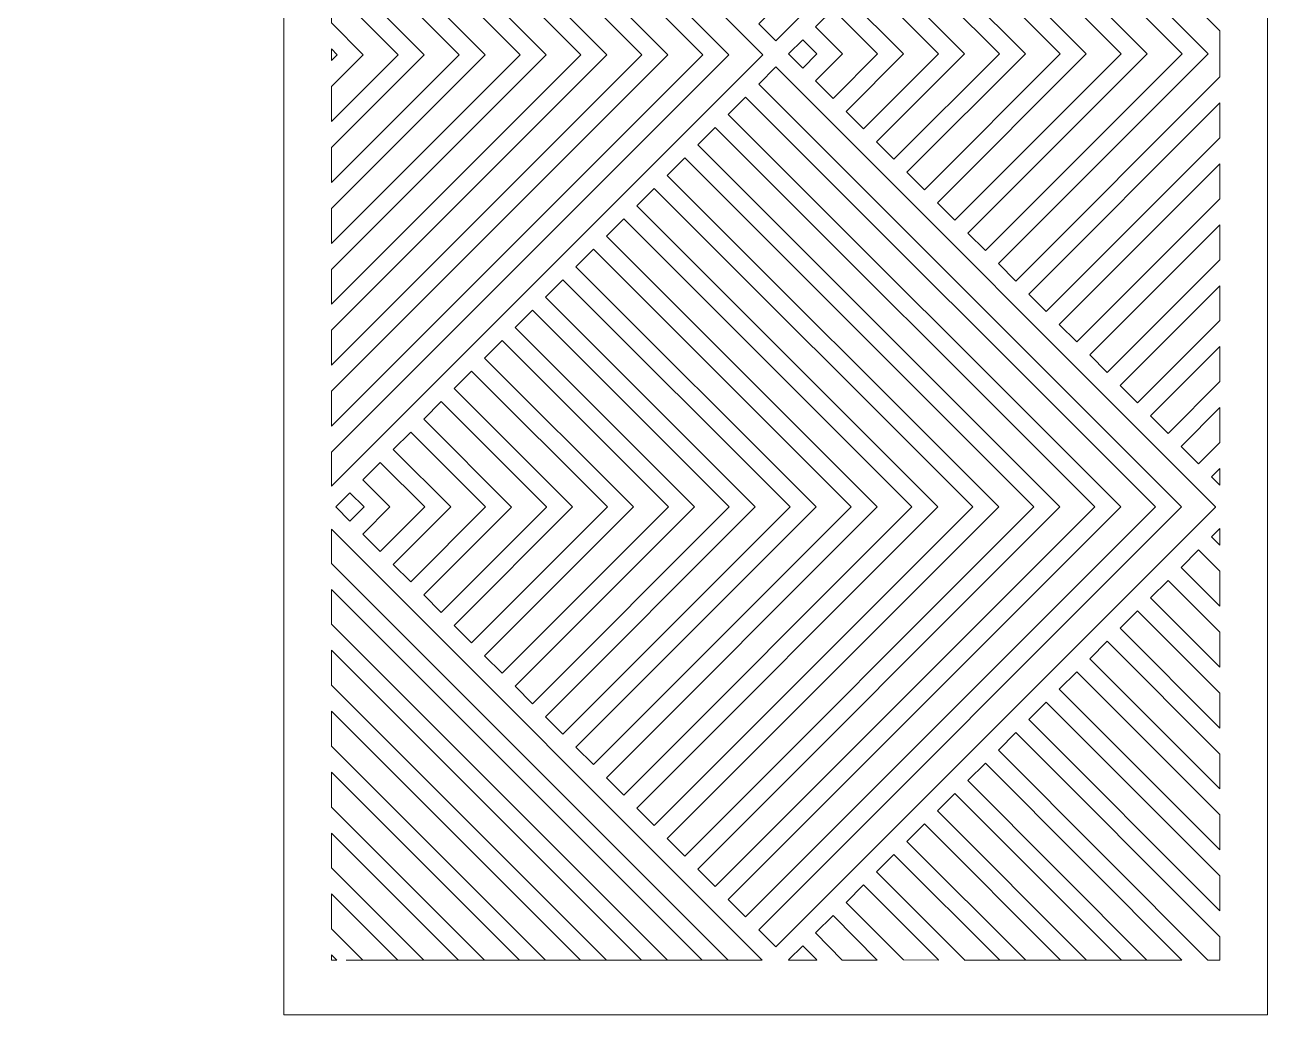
# Model space of a CAD drawing. Header units: centimetres. Extents: x -12.2 to 10.2, y -5.6 to 13.6.
# Drawn here: x -12.15 to 0.09, y -5.63 to 3.94 of the extents above; entities that cross this region are included whole.
import ezdxf

# ---------------------------------------------------------------- set-up
doc = ezdxf.new("R2010")
doc.units = ezdxf.units.CM
doc.header["$MEASUREMENT"] = 0
doc.layers.add('layer 1', color=7, linetype='Continuous')

msp = doc.modelspace()

# ---------------------------------------------------------------- linework, layer by layer
at = {"layer": 'layer 1', "color": 242, "lineweight": 9}
for points, knots in [([(-9.65001, 13.63718), (-9.65001, 13.63718), (-0.1289, 13.63718), (-0.1289, 13.63718), (-0.1289, 13.63718), (-0.1289, 13.63718), (-0.1289, -5.63285), (-0.1289, -5.63285), (-0.1289, -5.63285), (-0.1289, -5.63285), (-9.65001, -5.63285), (-9.65001, -5.63285), (-9.65001, -5.63285), (-9.65001, -5.63285), (-9.65001, 13.63718), (-9.65001, 13.63718)], [0, 0, 0, 0, 0.2, 0.2, 0.2, 0.2, 0.4, 0.4, 0.4, 0.4, 0.6, 0.6, 0.6, 0.6, 1, 1, 1, 1]), ([(-0.63186, 8.04775), (-0.63186, 8.04775), (-0.63186, 8.04695), (-0.63186, 8.04695), (-0.63186, 8.04695), (-0.63186, 8.04695), (-4.88924, 3.78955), (-4.88924, 3.78955), (-4.88924, 3.78955), (-4.88924, 3.78955), (-5.05407, 3.95439), (-5.05407, 3.95439), (-5.05407, 3.95439), (-5.05407, 3.95439), (-0.96111, 8.04736), (-0.96111, 8.04736), (-0.96111, 8.04736), (-0.96111, 8.04736), (-5.05407, 12.14031), (-5.05407, 12.14031), (-5.05407, 12.14031), (-5.05407, 12.14031), (-4.88924, 12.30515), (-4.88924, 12.30515), (-4.88924, 12.30515), (-4.88924, 12.30515), (-0.63186, 8.04775), (-0.63186, 8.04775)], [0, 0, 0, 0, 0.125, 0.125, 0.125, 0.125, 0.25, 0.25, 0.25, 0.25, 0.375, 0.375, 0.375, 0.375, 0.5, 0.5, 0.5, 0.5, 0.625, 0.625, 0.625, 0.625, 0.75, 0.75, 0.75, 0.75, 1, 1, 1, 1]), ([(-9.18844, -0.51846), (-9.18844, -0.51846), (-9.18844, -0.18875), (-9.18844, -0.18875), (-9.18844, -0.18875), (-9.18844, -0.18875), (-5.3433, 3.65638), (-5.3433, 3.65638), (-5.3433, 3.65638), (-5.3433, 3.65638), (-9.18844, 7.50155), (-9.18844, 7.50155), (-9.18844, 7.50155), (-9.18844, 7.50155), (-9.18844, 7.83124), (-9.18844, 7.83124), (-9.18844, 7.83124), (-9.18844, 7.83124), (-5.014, 3.6568), (-5.014, 3.6568), (-5.014, 3.6568), (-5.014, 3.6568), (-5.014, 3.656), (-5.014, 3.656), (-5.014, 3.656), (-5.014, 3.656), (-9.18844, -0.51846), (-9.18844, -0.51846)], [0, 0, 0, 0, 0.125, 0.125, 0.125, 0.125, 0.25, 0.25, 0.25, 0.25, 0.375, 0.375, 0.375, 0.375, 0.5, 0.5, 0.5, 0.5, 0.625, 0.625, 0.625, 0.625, 0.75, 0.75, 0.75, 0.75, 1, 1, 1, 1]), ([(-9.18844, 0.06288), (-9.18844, 0.06288), (-9.18844, 0.40066), (-9.18844, 0.40066), (-9.18844, 0.40066), (-9.18844, 0.40066), (-5.93271, 3.65638), (-5.93271, 3.65638), (-5.93271, 3.65638), (-5.93271, 3.65638), (-9.18844, 6.91213), (-9.18844, 6.91213), (-9.18844, 6.91213), (-9.18844, 6.91213), (-9.18844, 7.24993), (-9.18844, 7.24993), (-9.18844, 7.24993), (-9.18844, 7.24993), (-5.59491, 3.65638), (-5.59491, 3.65638), (-5.59491, 3.65638), (-5.59491, 3.65638), (-9.18844, 0.06288), (-9.18844, 0.06288)], [0, 0, 0, 0, 0.14285714, 0.14285714, 0.14285714, 0.14285714, 0.28571429, 0.28571429, 0.28571429, 0.28571429, 0.42857143, 0.42857143, 0.42857143, 0.42857143, 0.57142857, 0.57142857, 0.57142857, 0.57142857, 0.71428571, 0.71428571, 0.71428571, 0.71428571, 1, 1, 1, 1]), ([(-9.18844, 0.65232), (-9.18844, 0.65232), (-9.18844, 0.99009), (-9.18844, 0.99009), (-9.18844, 0.99009), (-9.18844, 0.99009), (-6.52214, 3.65638), (-6.52214, 3.65638), (-6.52214, 3.65638), (-6.52214, 3.65638), (-9.18844, 6.3227), (-9.18844, 6.3227), (-9.18844, 6.3227), (-9.18844, 6.3227), (-9.18844, 6.66047), (-9.18844, 6.66047), (-9.18844, 6.66047), (-9.18844, 6.66047), (-6.18437, 3.65638), (-6.18437, 3.65638), (-6.18437, 3.65638), (-6.18437, 3.65638), (-9.18844, 0.65232), (-9.18844, 0.65232)], [0, 0, 0, 0, 0.14285714, 0.14285714, 0.14285714, 0.14285714, 0.28571429, 0.28571429, 0.28571429, 0.28571429, 0.42857143, 0.42857143, 0.42857143, 0.42857143, 0.57142857, 0.57142857, 0.57142857, 0.57142857, 0.71428571, 0.71428571, 0.71428571, 0.71428571, 1, 1, 1, 1]), ([(-9.18844, 1.24173), (-9.18844, 1.24173), (-9.18844, 1.57953), (-9.18844, 1.57953), (-9.18844, 1.57953), (-9.18844, 1.57953), (-7.11155, 3.65638), (-7.11155, 3.65638), (-7.11155, 3.65638), (-7.11155, 3.65638), (-9.18844, 5.73329), (-9.18844, 5.73329), (-9.18844, 5.73329), (-9.18844, 5.73329), (-9.18844, 6.07106), (-9.18844, 6.07106), (-9.18844, 6.07106), (-9.18844, 6.07106), (-6.77378, 3.65638), (-6.77378, 3.65638), (-6.77378, 3.65638), (-6.77378, 3.65638), (-9.18844, 1.24173), (-9.18844, 1.24173)], [0, 0, 0, 0, 0.14285714, 0.14285714, 0.14285714, 0.14285714, 0.28571429, 0.28571429, 0.28571429, 0.28571429, 0.42857143, 0.42857143, 0.42857143, 0.42857143, 0.57142857, 0.57142857, 0.57142857, 0.57142857, 0.71428571, 0.71428571, 0.71428571, 0.71428571, 1, 1, 1, 1]), ([(-0.59048, 3.88845), (-0.59048, 3.88845), (-0.59048, 3.44151), (-0.59048, 3.44151), (-0.59048, 3.44151), (-0.59048, 3.44151), (-2.5658, 1.4661), (-2.5658, 1.4661), (-2.5658, 1.4661), (-2.5658, 1.4661), (-2.73469, 1.63502), (-2.73469, 1.63502), (-2.73469, 1.63502), (-2.73469, 1.63502), (-0.70474, 3.66497), (-0.70474, 3.66497), (-0.70474, 3.66497), (-0.70474, 3.66497), (-2.73469, 5.69491), (-2.73469, 5.69491), (-2.73469, 5.69491), (-2.73469, 5.69491), (-2.5658, 5.8638), (-2.5658, 5.8638), (-2.5658, 5.8638), (-2.5658, 5.8638), (-0.59048, 3.88845), (-0.59048, 3.88845)], [0, 0, 0, 0, 0.125, 0.125, 0.125, 0.125, 0.25, 0.25, 0.25, 0.25, 0.375, 0.375, 0.375, 0.375, 0.5, 0.5, 0.5, 0.5, 0.625, 0.625, 0.625, 0.625, 0.75, 0.75, 0.75, 0.75, 1, 1, 1, 1]), ([(-1.29419, 3.66497), (-1.29419, 3.66497), (-3.02942, 1.92975), (-3.02942, 1.92975), (-3.02942, 1.92975), (-3.02942, 1.92975), (-2.86052, 1.76084), (-2.86052, 1.76084), (-2.86052, 1.76084), (-2.86052, 1.76084), (-0.9564, 3.66497), (-0.9564, 3.66497), (-0.9564, 3.66497), (-0.9564, 3.66497), (-2.86052, 5.5691), (-2.86052, 5.5691), (-2.86052, 5.5691), (-2.86052, 5.5691), (-3.02942, 5.4002), (-3.02942, 5.4002), (-3.02942, 5.4002), (-3.02942, 5.4002), (-1.29419, 3.66497), (-1.29419, 3.66497)], [0, 0, 0, 0, 0.14285714, 0.14285714, 0.14285714, 0.14285714, 0.28571429, 0.28571429, 0.28571429, 0.28571429, 0.42857143, 0.42857143, 0.42857143, 0.42857143, 0.57142857, 0.57142857, 0.57142857, 0.57142857, 0.71428571, 0.71428571, 0.71428571, 0.71428571, 1, 1, 1, 1]), ([(-9.18844, 1.83117), (-9.18844, 1.83117), (-9.18844, 2.16895), (-9.18844, 2.16895), (-9.18844, 2.16895), (-9.18844, 2.16895), (-7.70099, 3.65638), (-7.70099, 3.65638), (-7.70099, 3.65638), (-7.70099, 3.65638), (-7.70099, 3.65638), (-7.70099, 3.65638), (-7.70099, 3.65638), (-7.70099, 3.65638), (-9.18844, 5.14384), (-9.18844, 5.14384), (-9.18844, 5.14384), (-9.18844, 5.14384), (-9.18844, 5.48162), (-9.18844, 5.48162), (-9.18844, 5.48162), (-9.18844, 5.48162), (-7.36322, 3.65638), (-7.36322, 3.65638), (-7.36322, 3.65638), (-7.36322, 3.65638), (-9.18844, 1.83117), (-9.18844, 1.83117)], [0, 0, 0, 0, 0.125, 0.125, 0.125, 0.125, 0.25, 0.25, 0.25, 0.25, 0.375, 0.375, 0.375, 0.375, 0.5, 0.5, 0.5, 0.5, 0.625, 0.625, 0.625, 0.625, 0.75, 0.75, 0.75, 0.75, 1, 1, 1, 1]), ([(-1.88361, 3.66497), (-1.88361, 3.66497), (-3.32413, 2.22447), (-3.32413, 2.22447), (-3.32413, 2.22447), (-3.32413, 2.22447), (-3.15524, 2.05556), (-3.15524, 2.05556), (-3.15524, 2.05556), (-3.15524, 2.05556), (-1.54585, 3.66497), (-1.54585, 3.66497), (-1.54585, 3.66497), (-1.54585, 3.66497), (-3.15524, 5.27436), (-3.15524, 5.27436), (-3.15524, 5.27436), (-3.15524, 5.27436), (-3.32413, 5.10549), (-3.32413, 5.10549), (-3.32413, 5.10549), (-3.32413, 5.10549), (-1.88361, 3.66497), (-1.88361, 3.66497)], [0, 0, 0, 0, 0.14285714, 0.14285714, 0.14285714, 0.14285714, 0.28571429, 0.28571429, 0.28571429, 0.28571429, 0.42857143, 0.42857143, 0.42857143, 0.42857143, 0.57142857, 0.57142857, 0.57142857, 0.57142857, 0.71428571, 0.71428571, 0.71428571, 0.71428571, 1, 1, 1, 1]), ([(-2.47305, 3.66497), (-2.47305, 3.66497), (-3.61886, 2.51917), (-3.61886, 2.51917), (-3.61886, 2.51917), (-3.61886, 2.51917), (-3.44997, 2.35027), (-3.44997, 2.35027), (-3.44997, 2.35027), (-3.44997, 2.35027), (-2.13529, 3.66497), (-2.13529, 3.66497), (-2.13529, 3.66497), (-2.13529, 3.66497), (-3.44997, 4.97966), (-3.44997, 4.97966), (-3.44997, 4.97966), (-3.44997, 4.97966), (-3.61886, 4.81076), (-3.61886, 4.81076), (-3.61886, 4.81076), (-3.61886, 4.81076), (-2.47305, 3.66497), (-2.47305, 3.66497)], [0, 0, 0, 0, 0.14285714, 0.14285714, 0.14285714, 0.14285714, 0.28571429, 0.28571429, 0.28571429, 0.28571429, 0.42857143, 0.42857143, 0.42857143, 0.42857143, 0.57142857, 0.57142857, 0.57142857, 0.57142857, 0.71428571, 0.71428571, 0.71428571, 0.71428571, 1, 1, 1, 1]), ([(-9.18844, 2.42059), (-9.18844, 2.42059), (-9.18844, 2.75839), (-9.18844, 2.75839), (-9.18844, 2.75839), (-9.18844, 2.75839), (-8.29042, 3.65638), (-8.29042, 3.65638), (-8.29042, 3.65638), (-8.29042, 3.65638), (-9.18844, 4.55443), (-9.18844, 4.55443), (-9.18844, 4.55443), (-9.18844, 4.55443), (-9.18844, 4.8922), (-9.18844, 4.8922), (-9.18844, 4.8922), (-9.18844, 4.8922), (-7.95265, 3.65638), (-7.95265, 3.65638), (-7.95265, 3.65638), (-7.95265, 3.65638), (-7.95265, 3.65638), (-7.95265, 3.65638), (-7.95265, 3.65638), (-7.95265, 3.65638), (-7.95265, 3.65638), (-7.95265, 3.65638), (-7.95265, 3.65638), (-7.95265, 3.65638), (-9.18844, 2.42059), (-9.18844, 2.42059)], [0, 0, 0, 0, 0.11111111, 0.11111111, 0.11111111, 0.11111111, 0.22222222, 0.22222222, 0.22222222, 0.22222222, 0.33333333, 0.33333333, 0.33333333, 0.33333333, 0.44444444, 0.44444444, 0.44444444, 0.44444444, 0.55555556, 0.55555556, 0.55555556, 0.55555556, 0.66666667, 0.66666667, 0.66666667, 0.66666667, 0.77777778, 0.77777778, 0.77777778, 0.77777778, 1, 1, 1, 1]), ([(-2.72469, 3.6646), (-2.72469, 3.6646), (-2.7251, 3.6646), (-2.7251, 3.6646), (-2.7251, 3.6646), (-2.7251, 3.6646), (-3.74466, 2.64499), (-3.74466, 2.64499), (-3.74466, 2.64499), (-3.74466, 2.64499), (-3.91355, 2.81388), (-3.91355, 2.81388), (-3.91355, 2.81388), (-3.91355, 2.81388), (-3.06268, 3.66477), (-3.06268, 3.66477), (-3.06268, 3.66477), (-3.06268, 3.66477), (-3.91355, 4.51606), (-3.91355, 4.51606), (-3.91355, 4.51606), (-3.91355, 4.51606), (-3.74466, 4.68495), (-3.74466, 4.68495), (-3.74466, 4.68495), (-3.74466, 4.68495), (-2.7251, 3.66497), (-2.7251, 3.66497), (-2.7251, 3.66497), (-2.7251, 3.66497), (-2.72469, 3.66497), (-2.72469, 3.66497), (-2.72469, 3.66497), (-2.72469, 3.66497), (-2.72488, 3.66477), (-2.72488, 3.66477), (-2.72488, 3.66477), (-2.72488, 3.66477), (-2.72469, 3.6646), (-2.72469, 3.6646)], [0, 0, 0, 0, 0.09090909, 0.09090909, 0.09090909, 0.09090909, 0.18181818, 0.18181818, 0.18181818, 0.18181818, 0.27272727, 0.27272727, 0.27272727, 0.27272727, 0.36363636, 0.36363636, 0.36363636, 0.36363636, 0.45454545, 0.45454545, 0.45454545, 0.45454545, 0.54545455, 0.54545455, 0.54545455, 0.54545455, 0.63636364, 0.63636364, 0.63636364, 0.63636364, 0.72727273, 0.72727273, 0.72727273, 0.72727273, 0.81818182, 0.81818182, 0.81818182, 0.81818182, 1, 1, 1, 1]), ([(-9.18844, 3.01004), (-9.18844, 3.01004), (-9.18844, 3.34781), (-9.18844, 3.34781), (-9.18844, 3.34781), (-9.18844, 3.34781), (-8.87987, 3.65638), (-8.87987, 3.65638), (-8.87987, 3.65638), (-8.87987, 3.65638), (-9.18844, 3.96498), (-9.18844, 3.96498), (-9.18844, 3.96498), (-9.18844, 3.96498), (-9.18844, 4.30276), (-9.18844, 4.30276), (-9.18844, 4.30276), (-9.18844, 4.30276), (-8.54207, 3.65638), (-8.54207, 3.65638), (-8.54207, 3.65638), (-8.54207, 3.65638), (-9.18844, 3.01004), (-9.18844, 3.01004)], [0, 0, 0, 0, 0.14285714, 0.14285714, 0.14285714, 0.14285714, 0.28571429, 0.28571429, 0.28571429, 0.28571429, 0.42857143, 0.42857143, 0.42857143, 0.42857143, 0.57142857, 0.57142857, 0.57142857, 0.57142857, 0.71428571, 0.71428571, 0.71428571, 0.71428571, 1, 1, 1, 1]), ([(-3.6519, 3.66497), (-3.6519, 3.66497), (-4.20827, 3.10861), (-4.20827, 3.10861), (-4.20827, 3.10861), (-4.20827, 3.10861), (-4.03939, 2.9397), (-4.03939, 2.9397), (-4.03939, 2.9397), (-4.03939, 2.9397), (-3.31412, 3.66497), (-3.31412, 3.66497), (-3.31412, 3.66497), (-3.31412, 3.66497), (-3.31412, 3.66497), (-3.31412, 3.66497), (-3.31412, 3.66497), (-3.31412, 3.66497), (-4.03939, 4.39023), (-4.03939, 4.39023), (-4.03939, 4.39023), (-4.03939, 4.39023), (-4.20827, 4.22135), (-4.20827, 4.22135), (-4.20827, 4.22135), (-4.20827, 4.22135), (-3.6519, 3.66497), (-3.6519, 3.66497)], [0, 0, 0, 0, 0.125, 0.125, 0.125, 0.125, 0.25, 0.25, 0.25, 0.25, 0.375, 0.375, 0.375, 0.375, 0.5, 0.5, 0.5, 0.5, 0.625, 0.625, 0.625, 0.625, 0.75, 0.75, 0.75, 0.75, 1, 1, 1, 1]), ([(-4.503, 3.92662), (-4.503, 3.92662), (-4.3341, 4.09551), (-4.3341, 4.09551), (-4.3341, 4.09551), (-4.3341, 4.09551), (-3.90356, 3.66497), (-3.90356, 3.66497), (-3.90356, 3.66497), (-3.90356, 3.66497), (-4.3341, 3.23443), (-4.3341, 3.23443), (-4.3341, 3.23443), (-4.3341, 3.23443), (-4.503, 3.40331), (-4.503, 3.40331), (-4.503, 3.40331), (-4.503, 3.40331), (-4.24135, 3.66497), (-4.24135, 3.66497), (-4.24135, 3.66497), (-4.24135, 3.66497), (-4.503, 3.92662), (-4.503, 3.92662)], [0, 0, 0, 0, 0.14285714, 0.14285714, 0.14285714, 0.14285714, 0.28571429, 0.28571429, 0.28571429, 0.28571429, 0.42857143, 0.42857143, 0.42857143, 0.42857143, 0.57142857, 0.57142857, 0.57142857, 0.57142857, 0.71428571, 0.71428571, 0.71428571, 0.71428571, 1, 1, 1, 1]), ([(-4.76465, 3.66497), (-4.76465, 3.66497), (-4.76465, 3.66497), (-4.76465, 3.66497), (-4.76465, 3.66497), (-4.76465, 3.66497), (-4.62754, 3.52785), (-4.62754, 3.52785), (-4.62754, 3.52785), (-4.62754, 3.52785), (-4.49041, 3.66497), (-4.49041, 3.66497), (-4.49041, 3.66497), (-4.49041, 3.66497), (-4.49041, 3.66497), (-4.49041, 3.66497), (-4.49041, 3.66497), (-4.49041, 3.66497), (-4.49041, 3.66497), (-4.49041, 3.66497), (-4.49041, 3.66497), (-4.49041, 3.66497), (-4.62754, 3.80209), (-4.62754, 3.80209), (-4.62754, 3.80209), (-4.62754, 3.80209), (-4.76465, 3.66497), (-4.76465, 3.66497)], [0, 0, 0, 0, 0.125, 0.125, 0.125, 0.125, 0.25, 0.25, 0.25, 0.25, 0.375, 0.375, 0.375, 0.375, 0.5, 0.5, 0.5, 0.5, 0.625, 0.625, 0.625, 0.625, 0.75, 0.75, 0.75, 0.75, 1, 1, 1, 1]), ([(-9.18844, 3.59948), (-9.18844, 3.59948), (-9.18844, 3.71335), (-9.18844, 3.71335), (-9.18844, 3.71335), (-9.18844, 3.71335), (-9.13151, 3.65638), (-9.13151, 3.65638), (-9.13151, 3.65638), (-9.13151, 3.65638), (-9.18844, 3.59948), (-9.18844, 3.59948)], [0, 0, 0, 0, 0.25, 0.25, 0.25, 0.25, 0.5, 0.5, 0.5, 0.5, 1, 1, 1, 1]), ([(-0.63186, -0.71946), (-0.63186, -0.71946), (-0.63186, -0.72025), (-0.63186, -0.72025), (-0.63186, -0.72025), (-0.63186, -0.72025), (-4.88924, -4.97765), (-4.88924, -4.97765), (-4.88924, -4.97765), (-4.88924, -4.97765), (-5.05407, -4.81281), (-5.05407, -4.81281), (-5.05407, -4.81281), (-5.05407, -4.81281), (-0.96111, -0.71987), (-0.96111, -0.71987), (-0.96111, -0.71987), (-0.96111, -0.71987), (-5.05407, 3.37308), (-5.05407, 3.37308), (-5.05407, 3.37308), (-5.05407, 3.37308), (-4.88924, 3.53793), (-4.88924, 3.53793), (-4.88924, 3.53793), (-4.88924, 3.53793), (-0.63186, -0.71946), (-0.63186, -0.71946)], [0, 0, 0, 0, 0.125, 0.125, 0.125, 0.125, 0.25, 0.25, 0.25, 0.25, 0.375, 0.375, 0.375, 0.375, 0.5, 0.5, 0.5, 0.5, 0.625, 0.625, 0.625, 0.625, 0.75, 0.75, 0.75, 0.75, 1, 1, 1, 1]), ([(-1.55058, -0.71987), (-1.55058, -0.71987), (-5.3488, -4.51809), (-5.3488, -4.51809), (-5.3488, -4.51809), (-5.3488, -4.51809), (-5.17991, -4.687), (-5.17991, -4.687), (-5.17991, -4.687), (-5.17991, -4.687), (-1.21279, -0.71987), (-1.21279, -0.71987), (-1.21279, -0.71987), (-1.21279, -0.71987), (-5.17991, 3.24726), (-5.17991, 3.24726), (-5.17991, 3.24726), (-5.17991, 3.24726), (-5.3488, 3.07837), (-5.3488, 3.07837), (-5.3488, 3.07837), (-5.3488, 3.07837), (-1.55058, -0.71987), (-1.55058, -0.71987)], [0, 0, 0, 0, 0.14285714, 0.14285714, 0.14285714, 0.14285714, 0.28571429, 0.28571429, 0.28571429, 0.28571429, 0.42857143, 0.42857143, 0.42857143, 0.42857143, 0.57142857, 0.57142857, 0.57142857, 0.57142857, 0.71428571, 0.71428571, 0.71428571, 0.71428571, 1, 1, 1, 1]), ([(-0.59048, 3.18984), (-0.59048, 3.18984), (-0.59048, 2.85204), (-0.59048, 2.85204), (-0.59048, 2.85204), (-0.59048, 2.85204), (-2.2711, 1.17141), (-2.2711, 1.17141), (-2.2711, 1.17141), (-2.2711, 1.17141), (-2.43999, 1.3403), (-2.43999, 1.3403), (-2.43999, 1.3403), (-2.43999, 1.3403), (-0.59048, 3.18984), (-0.59048, 3.18984)], [0, 0, 0, 0, 0.2, 0.2, 0.2, 0.2, 0.4, 0.4, 0.4, 0.4, 0.6, 0.6, 0.6, 0.6, 1, 1, 1, 1]), ([(-1.80221, -0.71987), (-1.80221, -0.71987), (-5.47463, -4.39227), (-5.47463, -4.39227), (-5.47463, -4.39227), (-5.47463, -4.39227), (-5.64351, -4.22339), (-5.64351, -4.22339), (-5.64351, -4.22339), (-5.64351, -4.22339), (-2.14, -0.71987), (-2.14, -0.71987), (-2.14, -0.71987), (-2.14, -0.71987), (-5.64351, 2.78367), (-5.64351, 2.78367), (-5.64351, 2.78367), (-5.64351, 2.78367), (-5.47463, 2.95256), (-5.47463, 2.95256), (-5.47463, 2.95256), (-5.47463, 2.95256), (-1.80221, -0.71987), (-1.80221, -0.71987)], [0, 0, 0, 0, 0.14285714, 0.14285714, 0.14285714, 0.14285714, 0.28571429, 0.28571429, 0.28571429, 0.28571429, 0.42857143, 0.42857143, 0.42857143, 0.42857143, 0.57142857, 0.57142857, 0.57142857, 0.57142857, 0.71428571, 0.71428571, 0.71428571, 0.71428571, 1, 1, 1, 1]), ([(-2.39163, -0.71987), (-2.39163, -0.71987), (-5.76933, -4.09755), (-5.76933, -4.09755), (-5.76933, -4.09755), (-5.76933, -4.09755), (-5.93824, -3.92867), (-5.93824, -3.92867), (-5.93824, -3.92867), (-5.93824, -3.92867), (-2.72941, -0.71987), (-2.72941, -0.71987), (-2.72941, -0.71987), (-2.72941, -0.71987), (-5.93824, 2.48894), (-5.93824, 2.48894), (-5.93824, 2.48894), (-5.93824, 2.48894), (-5.76933, 2.65786), (-5.76933, 2.65786), (-5.76933, 2.65786), (-5.76933, 2.65786), (-2.39163, -0.71987), (-2.39163, -0.71987)], [0, 0, 0, 0, 0.14285714, 0.14285714, 0.14285714, 0.14285714, 0.28571429, 0.28571429, 0.28571429, 0.28571429, 0.42857143, 0.42857143, 0.42857143, 0.42857143, 0.57142857, 0.57142857, 0.57142857, 0.57142857, 0.71428571, 0.71428571, 0.71428571, 0.71428571, 1, 1, 1, 1]), ([(-0.59048, 2.60038), (-0.59048, 2.60038), (-0.59048, 2.26262), (-0.59048, 2.26262), (-0.59048, 2.26262), (-0.59048, 2.26262), (-1.97638, 0.87669), (-1.97638, 0.87669), (-1.97638, 0.87669), (-1.97638, 0.87669), (-2.14527, 1.0456), (-2.14527, 1.0456), (-2.14527, 1.0456), (-2.14527, 1.0456), (-0.59048, 2.60038), (-0.59048, 2.60038)], [0, 0, 0, 0, 0.2, 0.2, 0.2, 0.2, 0.4, 0.4, 0.4, 0.4, 0.6, 0.6, 0.6, 0.6, 1, 1, 1, 1]), ([(-2.98107, -0.71987), (-2.98107, -0.71987), (-6.06406, 2.36314), (-6.06406, 2.36314), (-6.06406, 2.36314), (-6.06406, 2.36314), (-6.23294, 2.19422), (-6.23294, 2.19422), (-6.23294, 2.19422), (-6.23294, 2.19422), (-3.31886, -0.71987), (-3.31886, -0.71987), (-3.31886, -0.71987), (-3.31886, -0.71987), (-3.31886, -0.71987), (-3.31886, -0.71987), (-3.31886, -0.71987), (-3.31886, -0.71987), (-6.23294, -3.63396), (-6.23294, -3.63396), (-6.23294, -3.63396), (-6.23294, -3.63396), (-6.06406, -3.80285), (-6.06406, -3.80285), (-6.06406, -3.80285), (-6.06406, -3.80285), (-2.98107, -0.71987), (-2.98107, -0.71987)], [0, 0, 0, 0, 0.125, 0.125, 0.125, 0.125, 0.25, 0.25, 0.25, 0.25, 0.375, 0.375, 0.375, 0.375, 0.5, 0.5, 0.5, 0.5, 0.625, 0.625, 0.625, 0.625, 0.75, 0.75, 0.75, 0.75, 1, 1, 1, 1]), ([(-3.90828, -0.71987), (-3.90828, -0.71987), (-6.52767, -3.33924), (-6.52767, -3.33924), (-6.52767, -3.33924), (-6.52767, -3.33924), (-6.35877, -3.50813), (-6.35877, -3.50813), (-6.35877, -3.50813), (-6.35877, -3.50813), (-3.57052, -0.71987), (-3.57052, -0.71987), (-3.57052, -0.71987), (-3.57052, -0.71987), (-3.57052, -0.71987), (-3.57052, -0.71987), (-3.57052, -0.71987), (-3.57052, -0.71987), (-3.57052, -0.71987), (-3.57052, -0.71987), (-3.57052, -0.71987), (-3.57052, -0.71987), (-6.35877, 2.06841), (-6.35877, 2.06841), (-6.35877, 2.06841), (-6.35877, 2.06841), (-6.52767, 1.89953), (-6.52767, 1.89953), (-6.52767, 1.89953), (-6.52767, 1.89953), (-3.90828, -0.71987), (-3.90828, -0.71987)], [0, 0, 0, 0, 0.11111111, 0.11111111, 0.11111111, 0.11111111, 0.22222222, 0.22222222, 0.22222222, 0.22222222, 0.33333333, 0.33333333, 0.33333333, 0.33333333, 0.44444444, 0.44444444, 0.44444444, 0.44444444, 0.55555556, 0.55555556, 0.55555556, 0.55555556, 0.66666667, 0.66666667, 0.66666667, 0.66666667, 0.77777778, 0.77777778, 0.77777778, 0.77777778, 1, 1, 1, 1]), ([(-0.59048, 2.01098), (-0.59048, 2.01098), (-0.59048, 1.6732), (-0.59048, 1.6732), (-0.59048, 1.6732), (-0.59048, 1.6732), (-1.68166, 0.58199), (-1.68166, 0.58199), (-1.68166, 0.58199), (-1.68166, 0.58199), (-1.85055, 0.75089), (-1.85055, 0.75089), (-1.85055, 0.75089), (-1.85055, 0.75089), (-0.59048, 2.01098), (-0.59048, 2.01098)], [0, 0, 0, 0, 0.2, 0.2, 0.2, 0.2, 0.4, 0.4, 0.4, 0.4, 0.6, 0.6, 0.6, 0.6, 1, 1, 1, 1]), ([(-4.49772, -0.71987), (-4.49772, -0.71987), (-6.82238, -3.04452), (-6.82238, -3.04452), (-6.82238, -3.04452), (-6.82238, -3.04452), (-6.6535, -3.21341), (-6.6535, -3.21341), (-6.6535, -3.21341), (-6.6535, -3.21341), (-4.15993, -0.71987), (-4.15993, -0.71987), (-4.15993, -0.71987), (-4.15993, -0.71987), (-6.6535, 1.7737), (-6.6535, 1.7737), (-6.6535, 1.7737), (-6.6535, 1.7737), (-6.82238, 1.6048), (-6.82238, 1.6048), (-6.82238, 1.6048), (-6.82238, 1.6048), (-4.49772, -0.71987), (-4.49772, -0.71987)], [0, 0, 0, 0, 0.14285714, 0.14285714, 0.14285714, 0.14285714, 0.28571429, 0.28571429, 0.28571429, 0.28571429, 0.42857143, 0.42857143, 0.42857143, 0.42857143, 0.57142857, 0.57142857, 0.57142857, 0.57142857, 0.71428571, 0.71428571, 0.71428571, 0.71428571, 1, 1, 1, 1]), ([(-4.74937, -0.71987), (-4.74937, -0.71987), (-6.94818, 1.47897), (-6.94818, 1.47897), (-6.94818, 1.47897), (-6.94818, 1.47897), (-7.11708, 1.31009), (-7.11708, 1.31009), (-7.11708, 1.31009), (-7.11708, 1.31009), (-5.08713, -0.71987), (-5.08713, -0.71987), (-5.08713, -0.71987), (-5.08713, -0.71987), (-7.11708, -2.7498), (-7.11708, -2.7498), (-7.11708, -2.7498), (-7.11708, -2.7498), (-6.94818, -2.91868), (-6.94818, -2.91868), (-6.94818, -2.91868), (-6.94818, -2.91868), (-4.74937, -0.71987), (-4.74937, -0.71987)], [0, 0, 0, 0, 0.14285714, 0.14285714, 0.14285714, 0.14285714, 0.28571429, 0.28571429, 0.28571429, 0.28571429, 0.42857143, 0.42857143, 0.42857143, 0.42857143, 0.57142857, 0.57142857, 0.57142857, 0.57142857, 0.71428571, 0.71428571, 0.71428571, 0.71428571, 1, 1, 1, 1]), ([(-0.59048, 1.42156), (-0.59048, 1.42156), (-0.59048, 1.08376), (-0.59048, 1.08376), (-0.59048, 1.08376), (-0.59048, 1.08376), (-1.38696, 0.28728), (-1.38696, 0.28728), (-1.38696, 0.28728), (-1.38696, 0.28728), (-1.55584, 0.45616), (-1.55584, 0.45616), (-1.55584, 0.45616), (-1.55584, 0.45616), (-0.59048, 1.42156), (-0.59048, 1.42156)], [0, 0, 0, 0, 0.2, 0.2, 0.2, 0.2, 0.4, 0.4, 0.4, 0.4, 0.6, 0.6, 0.6, 0.6, 1, 1, 1, 1]), ([(-5.67659, -0.71987), (-5.67659, -0.71987), (-7.4118, -2.4551), (-7.4118, -2.4551), (-7.4118, -2.4551), (-7.4118, -2.4551), (-7.24292, -2.62399), (-7.24292, -2.62399), (-7.24292, -2.62399), (-7.24292, -2.62399), (-5.33879, -0.71987), (-5.33879, -0.71987), (-5.33879, -0.71987), (-5.33879, -0.71987), (-7.24292, 1.18427), (-7.24292, 1.18427), (-7.24292, 1.18427), (-7.24292, 1.18427), (-7.4118, 1.01536), (-7.4118, 1.01536), (-7.4118, 1.01536), (-7.4118, 1.01536), (-5.67659, -0.71987), (-5.67659, -0.71987)], [0, 0, 0, 0, 0.14285714, 0.14285714, 0.14285714, 0.14285714, 0.28571429, 0.28571429, 0.28571429, 0.28571429, 0.42857143, 0.42857143, 0.42857143, 0.42857143, 0.57142857, 0.57142857, 0.57142857, 0.57142857, 0.71428571, 0.71428571, 0.71428571, 0.71428571, 1, 1, 1, 1]), ([(-6.26602, -0.71987), (-6.26602, -0.71987), (-7.70653, -2.16038), (-7.70653, -2.16038), (-7.70653, -2.16038), (-7.70653, -2.16038), (-7.53762, -2.32926), (-7.53762, -2.32926), (-7.53762, -2.32926), (-7.53762, -2.32926), (-5.9282, -0.71987), (-5.9282, -0.71987), (-5.9282, -0.71987), (-5.9282, -0.71987), (-7.53762, 0.88955), (-7.53762, 0.88955), (-7.53762, 0.88955), (-7.53762, 0.88955), (-7.70653, 0.72066), (-7.70653, 0.72066), (-7.70653, 0.72066), (-7.70653, 0.72066), (-6.26602, -0.71987), (-6.26602, -0.71987)], [0, 0, 0, 0, 0.14285714, 0.14285714, 0.14285714, 0.14285714, 0.28571429, 0.28571429, 0.28571429, 0.28571429, 0.42857143, 0.42857143, 0.42857143, 0.42857143, 0.57142857, 0.57142857, 0.57142857, 0.57142857, 0.71428571, 0.71428571, 0.71428571, 0.71428571, 1, 1, 1, 1]), ([(-0.59048, 0.83211), (-0.59048, 0.83211), (-0.59048, 0.49434), (-0.59048, 0.49434), (-0.59048, 0.49434), (-0.59048, 0.49434), (-1.09222, -0.00745), (-1.09222, -0.00745), (-1.09222, -0.00745), (-1.09222, -0.00745), (-1.26113, 0.16144), (-1.26113, 0.16144), (-1.26113, 0.16144), (-1.26113, 0.16144), (-0.59048, 0.83211), (-0.59048, 0.83211)], [0, 0, 0, 0, 0.2, 0.2, 0.2, 0.2, 0.4, 0.4, 0.4, 0.4, 0.6, 0.6, 0.6, 0.6, 1, 1, 1, 1]), ([(-6.85544, -0.71987), (-6.85544, -0.71987), (-8.00124, -1.86565), (-8.00124, -1.86565), (-8.00124, -1.86565), (-8.00124, -1.86565), (-7.83236, -2.03455), (-7.83236, -2.03455), (-7.83236, -2.03455), (-7.83236, -2.03455), (-6.51764, -0.71987), (-6.51764, -0.71987), (-6.51764, -0.71987), (-6.51764, -0.71987), (-7.83236, 0.59485), (-7.83236, 0.59485), (-7.83236, 0.59485), (-7.83236, 0.59485), (-8.00124, 0.42594), (-8.00124, 0.42594), (-8.00124, 0.42594), (-8.00124, 0.42594), (-6.85544, -0.71987), (-6.85544, -0.71987)], [0, 0, 0, 0, 0.14285714, 0.14285714, 0.14285714, 0.14285714, 0.28571429, 0.28571429, 0.28571429, 0.28571429, 0.42857143, 0.42857143, 0.42857143, 0.42857143, 0.57142857, 0.57142857, 0.57142857, 0.57142857, 0.71428571, 0.71428571, 0.71428571, 0.71428571, 1, 1, 1, 1]), ([(-7.10707, -0.72025), (-7.10707, -0.72025), (-7.10746, -0.72025), (-7.10746, -0.72025), (-7.10746, -0.72025), (-7.10746, -0.72025), (-8.12706, -1.73982), (-8.12706, -1.73982), (-8.12706, -1.73982), (-8.12706, -1.73982), (-8.29595, -1.57094), (-8.29595, -1.57094), (-8.29595, -1.57094), (-8.29595, -1.57094), (-7.44507, -0.72006), (-7.44507, -0.72006), (-7.44507, -0.72006), (-7.44507, -0.72006), (-8.29595, 0.13122), (-8.29595, 0.13122), (-8.29595, 0.13122), (-8.29595, 0.13122), (-8.12706, 0.30011), (-8.12706, 0.30011), (-8.12706, 0.30011), (-8.12706, 0.30011), (-7.10746, -0.71987), (-7.10746, -0.71987), (-7.10746, -0.71987), (-7.10746, -0.71987), (-7.10707, -0.71987), (-7.10707, -0.71987), (-7.10707, -0.71987), (-7.10707, -0.71987), (-7.10727, -0.72004), (-7.10727, -0.72004), (-7.10727, -0.72004), (-7.10727, -0.72004), (-7.10707, -0.72025), (-7.10707, -0.72025)], [0, 0, 0, 0, 0.09090909, 0.09090909, 0.09090909, 0.09090909, 0.18181818, 0.18181818, 0.18181818, 0.18181818, 0.27272727, 0.27272727, 0.27272727, 0.27272727, 0.36363636, 0.36363636, 0.36363636, 0.36363636, 0.45454545, 0.45454545, 0.45454545, 0.45454545, 0.54545455, 0.54545455, 0.54545455, 0.54545455, 0.63636364, 0.63636364, 0.63636364, 0.63636364, 0.72727273, 0.72727273, 0.72727273, 0.72727273, 0.81818182, 0.81818182, 0.81818182, 0.81818182, 1, 1, 1, 1]), ([(-0.59048, 0.2427), (-0.59048, 0.2427), (-0.59048, -0.09511), (-0.59048, -0.09511), (-0.59048, -0.09511), (-0.59048, -0.09511), (-0.79752, -0.30215), (-0.79752, -0.30215), (-0.79752, -0.30215), (-0.79752, -0.30215), (-0.96642, -0.13326), (-0.96642, -0.13326), (-0.96642, -0.13326), (-0.96642, -0.13326), (-0.59048, 0.2427), (-0.59048, 0.2427)], [0, 0, 0, 0, 0.2, 0.2, 0.2, 0.2, 0.4, 0.4, 0.4, 0.4, 0.6, 0.6, 0.6, 0.6, 1, 1, 1, 1]), ([(-8.03428, -0.71987), (-8.03428, -0.71987), (-8.59067, -1.27623), (-8.59067, -1.27623), (-8.59067, -1.27623), (-8.59067, -1.27623), (-8.42175, -1.44513), (-8.42175, -1.44513), (-8.42175, -1.44513), (-8.42175, -1.44513), (-7.69651, -0.71987), (-7.69651, -0.71987), (-7.69651, -0.71987), (-7.69651, -0.71987), (-7.69651, -0.71987), (-7.69651, -0.71987), (-7.69651, -0.71987), (-7.69651, -0.71987), (-8.42175, 0.00541), (-8.42175, 0.00541), (-8.42175, 0.00541), (-8.42175, 0.00541), (-8.59067, -0.16348), (-8.59067, -0.16348), (-8.59067, -0.16348), (-8.59067, -0.16348), (-8.03428, -0.71987), (-8.03428, -0.71987)], [0, 0, 0, 0, 0.125, 0.125, 0.125, 0.125, 0.25, 0.25, 0.25, 0.25, 0.375, 0.375, 0.375, 0.375, 0.5, 0.5, 0.5, 0.5, 0.625, 0.625, 0.625, 0.625, 0.75, 0.75, 0.75, 0.75, 1, 1, 1, 1]), ([(-8.88539, -0.45819), (-8.88539, -0.45819), (-8.71648, -0.28931), (-8.71648, -0.28931), (-8.71648, -0.28931), (-8.71648, -0.28931), (-8.28593, -0.71987), (-8.28593, -0.71987), (-8.28593, -0.71987), (-8.28593, -0.71987), (-8.71648, -1.1504), (-8.71648, -1.1504), (-8.71648, -1.1504), (-8.71648, -1.1504), (-8.88539, -0.98152), (-8.88539, -0.98152), (-8.88539, -0.98152), (-8.88539, -0.98152), (-8.62372, -0.71987), (-8.62372, -0.71987), (-8.62372, -0.71987), (-8.62372, -0.71987), (-8.88539, -0.45819), (-8.88539, -0.45819)], [0, 0, 0, 0, 0.14285714, 0.14285714, 0.14285714, 0.14285714, 0.28571429, 0.28571429, 0.28571429, 0.28571429, 0.42857143, 0.42857143, 0.42857143, 0.42857143, 0.57142857, 0.57142857, 0.57142857, 0.57142857, 0.71428571, 0.71428571, 0.71428571, 0.71428571, 1, 1, 1, 1]), ([(-0.59048, -0.34675), (-0.59048, -0.34675), (-0.59048, -0.5092), (-0.59048, -0.5092), (-0.59048, -0.5092), (-0.59048, -0.5092), (-0.67172, -0.42798), (-0.67172, -0.42798), (-0.67172, -0.42798), (-0.67172, -0.42798), (-0.59048, -0.34675), (-0.59048, -0.34675)], [0, 0, 0, 0, 0.25, 0.25, 0.25, 0.25, 0.5, 0.5, 0.5, 0.5, 1, 1, 1, 1]), ([(-9.14705, -0.71987), (-9.14705, -0.71987), (-9.14705, -0.71987), (-9.14705, -0.71987), (-9.14705, -0.71987), (-9.14705, -0.71987), (-9.00994, -0.85698), (-9.00994, -0.85698), (-9.00994, -0.85698), (-9.00994, -0.85698), (-8.87281, -0.71987), (-8.87281, -0.71987), (-8.87281, -0.71987), (-8.87281, -0.71987), (-8.87281, -0.71987), (-8.87281, -0.71987), (-8.87281, -0.71987), (-8.87281, -0.71987), (-8.87281, -0.71987), (-8.87281, -0.71987), (-8.87281, -0.71987), (-8.87281, -0.71987), (-9.00994, -0.58276), (-9.00994, -0.58276), (-9.00994, -0.58276), (-9.00994, -0.58276), (-9.14705, -0.71987), (-9.14705, -0.71987)], [0, 0, 0, 0, 0.125, 0.125, 0.125, 0.125, 0.25, 0.25, 0.25, 0.25, 0.375, 0.375, 0.375, 0.375, 0.5, 0.5, 0.5, 0.5, 0.625, 0.625, 0.625, 0.625, 0.75, 0.75, 0.75, 0.75, 1, 1, 1, 1]), ([(-5.01877, -5.10565), (-5.01877, -5.10565), (-9.18846, -0.93596), (-9.18846, -0.93596), (-9.18846, -0.93596), (-9.18846, -0.93596), (-9.18846, -1.26565), (-9.18846, -1.26565), (-9.18846, -1.26565), (-9.18846, -1.26565), (-5.34845, -5.10565), (-5.34845, -5.10565), (-5.34845, -5.10565), (-5.1853, -5.10565), (-12.15098, -5.10565), (-5.01877, -5.10565)], [0, 0, 0, 0, 0.2, 0.2, 0.2, 0.2, 0.4, 0.4, 0.4, 0.4, 0.6, 0.6, 0.6, 0.6, 1, 1, 1, 1]), ([(-0.59048, -0.92806), (-0.59048, -0.92806), (-0.59048, -1.09054), (-0.59048, -1.09054), (-0.59048, -1.09054), (-0.59048, -1.09054), (-0.67168, -1.00928), (-0.67168, -1.00928), (-0.67168, -1.00928), (-0.67168, -1.00928), (-0.59048, -0.92806), (-0.59048, -0.92806)], [0, 0, 0, 0, 0.25, 0.25, 0.25, 0.25, 0.5, 0.5, 0.5, 0.5, 1, 1, 1, 1]), ([(-0.59048, -1.34216), (-0.59048, -1.34216), (-0.59048, -1.67996), (-0.59048, -1.67996), (-0.59048, -1.67996), (-0.59048, -1.67996), (-0.96642, -1.30401), (-0.96642, -1.30401), (-0.96642, -1.30401), (-0.96642, -1.30401), (-0.79752, -1.13512), (-0.79752, -1.13512), (-0.79752, -1.13512), (-0.79752, -1.13512), (-0.59048, -1.34216), (-0.59048, -1.34216)], [0, 0, 0, 0, 0.2, 0.2, 0.2, 0.2, 0.4, 0.4, 0.4, 0.4, 0.6, 0.6, 0.6, 0.6, 1, 1, 1, 1]), ([(-0.59048, -1.9316), (-0.59048, -1.9316), (-0.59048, -2.2694), (-0.59048, -2.2694), (-0.59048, -2.2694), (-0.59048, -2.2694), (-1.26113, -1.59873), (-1.26113, -1.59873), (-1.26113, -1.59873), (-1.26113, -1.59873), (-1.09222, -1.42983), (-1.09222, -1.42983), (-1.09222, -1.42983), (-1.09222, -1.42983), (-0.59048, -1.9316), (-0.59048, -1.9316)], [0, 0, 0, 0, 0.2, 0.2, 0.2, 0.2, 0.4, 0.4, 0.4, 0.4, 0.6, 0.6, 0.6, 0.6, 1, 1, 1, 1]), ([(-5.6001, -5.10565), (-5.6001, -5.10565), (-9.18846, -1.51729), (-9.18846, -1.51729), (-9.18846, -1.51729), (-9.18846, -1.51729), (-9.18846, -1.85507), (-9.18846, -1.85507), (-9.18846, -1.85507), (-9.18846, -1.85507), (-5.9379, -5.10565), (-5.9379, -5.10565), (-5.9379, -5.10565), (-5.9379, -5.10565), (-5.6001, -5.10565), (-5.6001, -5.10565)], [0, 0, 0, 0, 0.2, 0.2, 0.2, 0.2, 0.4, 0.4, 0.4, 0.4, 0.6, 0.6, 0.6, 0.6, 1, 1, 1, 1]), ([(-0.59048, -2.52103), (-0.59048, -2.52103), (-0.59048, -2.8588), (-0.59048, -2.8588), (-0.59048, -2.8588), (-0.59048, -2.8588), (-1.55584, -1.89345), (-1.55584, -1.89345), (-1.55584, -1.89345), (-1.55584, -1.89345), (-1.38696, -1.72454), (-1.38696, -1.72454), (-1.38696, -1.72454), (-1.38696, -1.72454), (-0.59048, -2.52103), (-0.59048, -2.52103)], [0, 0, 0, 0, 0.2, 0.2, 0.2, 0.2, 0.4, 0.4, 0.4, 0.4, 0.6, 0.6, 0.6, 0.6, 1, 1, 1, 1]), ([(-0.59048, -3.11047), (-0.59048, -3.11047), (-0.59048, -3.44827), (-0.59048, -3.44827), (-0.59048, -3.44827), (-0.59048, -3.44827), (-1.85055, -2.18815), (-1.85055, -2.18815), (-1.85055, -2.18815), (-1.85055, -2.18815), (-1.68166, -2.01926), (-1.68166, -2.01926), (-1.68166, -2.01926), (-1.68166, -2.01926), (-0.59048, -3.11047), (-0.59048, -3.11047)], [0, 0, 0, 0, 0.2, 0.2, 0.2, 0.2, 0.4, 0.4, 0.4, 0.4, 0.6, 0.6, 0.6, 0.6, 1, 1, 1, 1]), ([(-6.18954, -5.10565), (-6.18954, -5.10565), (-9.18846, -2.10673), (-9.18846, -2.10673), (-9.18846, -2.10673), (-9.18846, -2.10673), (-9.18846, -2.44451), (-9.18846, -2.44451), (-9.18846, -2.44451), (-9.18846, -2.44451), (-6.52729, -5.10565), (-6.52729, -5.10565), (-6.52729, -5.10565), (-6.36025, -5.10565), (-11.93236, -5.10565), (-6.18954, -5.10565)], [0, 0, 0, 0, 0.2, 0.2, 0.2, 0.2, 0.4, 0.4, 0.4, 0.4, 0.6, 0.6, 0.6, 0.6, 1, 1, 1, 1]), ([(-0.59048, -3.69989), (-0.59048, -3.69989), (-0.59048, -4.03768), (-0.59048, -4.03768), (-0.59048, -4.03768), (-0.59048, -4.03768), (-2.14527, -2.48287), (-2.14527, -2.48287), (-2.14527, -2.48287), (-2.14527, -2.48287), (-1.97638, -2.31398), (-1.97638, -2.31398), (-1.97638, -2.31398), (-1.97638, -2.31398), (-0.59048, -3.69989), (-0.59048, -3.69989)], [0, 0, 0, 0, 0.2, 0.2, 0.2, 0.2, 0.4, 0.4, 0.4, 0.4, 0.6, 0.6, 0.6, 0.6, 1, 1, 1, 1]), ([(-0.59048, -4.28933), (-0.59048, -4.28933), (-0.59048, -4.62711), (-0.59048, -4.62711), (-0.59048, -4.62711), (-0.59048, -4.62711), (-2.43999, -2.77759), (-2.43999, -2.77759), (-2.43999, -2.77759), (-2.43999, -2.77759), (-2.2711, -2.60871), (-2.2711, -2.60871), (-2.2711, -2.60871), (-2.2711, -2.60871), (-0.59048, -4.28933), (-0.59048, -4.28933)], [0, 0, 0, 0, 0.2, 0.2, 0.2, 0.2, 0.4, 0.4, 0.4, 0.4, 0.6, 0.6, 0.6, 0.6, 1, 1, 1, 1]), ([(-6.77896, -5.10565), (-6.77896, -5.10565), (-9.18846, -2.69615), (-9.18846, -2.69615), (-9.18846, -2.69615), (-9.18846, -2.69615), (-9.18846, -3.03393), (-9.18846, -3.03393), (-9.18846, -3.03393), (-9.18846, -3.03393), (-7.11671, -5.10565), (-7.11671, -5.10565), (-7.11671, -5.10565), (-6.99345, -5.10565), (-11.58801, -5.10565), (-6.77896, -5.10565)], [0, 0, 0, 0, 0.2, 0.2, 0.2, 0.2, 0.4, 0.4, 0.4, 0.4, 0.6, 0.6, 0.6, 0.6, 1, 1, 1, 1]), ([(-0.59047, -4.87875), (-0.59047, -4.87875), (-0.59047, -5.10565), (-0.59047, -5.10565), (-0.59047, -5.10565), (-0.59047, -5.10565), (-0.70817, -5.10565), (-0.70817, -5.10565), (-0.70817, -5.10565), (-0.70817, -5.10565), (-2.73469, -3.07229), (-2.73469, -3.07229), (-2.73469, -3.07229), (-2.73469, -3.07229), (-2.5658, -2.9034), (-2.5658, -2.9034), (-2.5658, -2.9034), (-2.5658, -2.9034), (-0.59047, -4.87875), (-0.59047, -4.87875)], [0, 0, 0, 0, 0.16666667, 0.16666667, 0.16666667, 0.16666667, 0.33333333, 0.33333333, 0.33333333, 0.33333333, 0.5, 0.5, 0.5, 0.5, 0.66666667, 0.66666667, 0.66666667, 0.66666667, 1, 1, 1, 1]), ([(-7.36838, -5.10565), (-7.36838, -5.10565), (-9.18846, -3.28557), (-9.18846, -3.28557), (-9.18846, -3.28557), (-9.18846, -3.28557), (-9.18846, -3.62337), (-9.18846, -3.62337), (-9.18846, -3.62337), (-9.18846, -3.62337), (-7.70616, -5.10565), (-7.70616, -5.10565), (-7.70616, -5.10565), (-7.13084, -5.10565), (-11.23747, -5.10565), (-7.36838, -5.10565)], [0, 0, 0, 0, 0.2, 0.2, 0.2, 0.2, 0.4, 0.4, 0.4, 0.4, 0.6, 0.6, 0.6, 0.6, 1, 1, 1, 1]), ([(-1.29759, -5.10565), (-0.49754, -5.10565), (-5.2589, -5.10565), (-0.95981, -5.10565), (-0.95981, -5.10565), (-0.95981, -5.10565), (-2.86052, -3.1981), (-2.86052, -3.1981), (-2.86052, -3.1981), (-2.86052, -3.1981), (-3.02941, -3.36701), (-3.02941, -3.36701), (-3.02941, -3.36701), (-3.02941, -3.36701), (-1.29759, -5.10565), (-1.29759, -5.10565)], [0, 0, 0, 0, 0.2, 0.2, 0.2, 0.2, 0.4, 0.4, 0.4, 0.4, 0.6, 0.6, 0.6, 0.6, 1, 1, 1, 1]), ([(-1.88361, -5.10225), (-1.88361, -5.10225), (-1.88701, -5.10565), (-1.88701, -5.10565), (-1.88701, -5.10565), (-1.88701, -5.10565), (-1.54923, -5.10565), (-1.54923, -5.10565), (-1.54923, -5.10565), (-1.54923, -5.10565), (-1.54583, -5.10225), (-1.54583, -5.10225), (-1.54583, -5.10225), (-1.54583, -5.10225), (-3.15524, -3.49282), (-3.15524, -3.49282), (-3.15524, -3.49282), (-3.15524, -3.49282), (-3.32413, -3.66171), (-3.32413, -3.66171), (-3.32413, -3.66171), (-3.32413, -3.66171), (-1.88361, -5.10225), (-1.88361, -5.10225)], [0, 0, 0, 0, 0.14285714, 0.14285714, 0.14285714, 0.14285714, 0.28571429, 0.28571429, 0.28571429, 0.28571429, 0.42857143, 0.42857143, 0.42857143, 0.42857143, 0.57142857, 0.57142857, 0.57142857, 0.57142857, 0.71428571, 0.71428571, 0.71428571, 0.71428571, 1, 1, 1, 1]), ([(-2.47305, -5.10225), (-2.47305, -5.10225), (-2.47645, -5.10565), (-2.47645, -5.10565), (-2.47645, -5.10565), (-2.3512, -5.10565), (-2.2594, -5.10565), (-2.13868, -5.10565), (-2.13868, -5.10565), (-2.13868, -5.10565), (-2.13528, -5.10225), (-2.13528, -5.10225), (-2.13528, -5.10225), (-2.13528, -5.10225), (-3.44996, -3.78757), (-3.44996, -3.78757), (-3.44996, -3.78757), (-3.44996, -3.78757), (-3.61885, -3.95645), (-3.61885, -3.95645), (-3.61885, -3.95645), (-3.61885, -3.95645), (-2.47305, -5.10225), (-2.47305, -5.10225)], [0, 0, 0, 0, 0.14285714, 0.14285714, 0.14285714, 0.14285714, 0.28571429, 0.28571429, 0.28571429, 0.28571429, 0.42857143, 0.42857143, 0.42857143, 0.42857143, 0.57142857, 0.57142857, 0.57142857, 0.57142857, 0.71428571, 0.71428571, 0.71428571, 0.71428571, 1, 1, 1, 1]), ([(-7.95782, -5.10565), (-7.95782, -5.10565), (-9.18846, -3.87502), (-9.18846, -3.87502), (-9.18846, -3.87502), (-9.18846, -3.87502), (-9.18846, -4.21279), (-9.18846, -4.21279), (-9.18846, -4.21279), (-9.18846, -4.21279), (-8.2956, -5.10565), (-8.2956, -5.10565), (-8.2956, -5.10565), (-8.2956, -5.10565), (-7.95782, -5.10565), (-7.95782, -5.10565)], [0, 0, 0, 0, 0.2, 0.2, 0.2, 0.2, 0.4, 0.4, 0.4, 0.4, 0.6, 0.6, 0.6, 0.6, 1, 1, 1, 1]), ([(-2.7247, -5.10262), (-2.7247, -5.10262), (-2.72509, -5.10262), (-2.72509, -5.10262), (-2.72509, -5.10262), (-2.72509, -5.10262), (-2.7281, -5.10565), (-2.7281, -5.10565), (-2.7281, -5.10565), (-2.7281, -5.10565), (-3.06587, -5.10565), (-3.06587, -5.10565), (-3.06587, -5.10565), (-3.06587, -5.10565), (-3.06268, -5.10244), (-3.06268, -5.10244), (-3.06268, -5.10244), (-3.06268, -5.10244), (-3.91355, -4.25115), (-3.91355, -4.25115), (-3.91355, -4.25115), (-3.91355, -4.25115), (-3.74466, -4.08227), (-3.74466, -4.08227), (-3.74466, -4.08227), (-3.74466, -4.08227), (-2.72509, -5.10225), (-2.72509, -5.10225), (-2.72509, -5.10225), (-2.72509, -5.10225), (-2.7247, -5.10225), (-2.7247, -5.10225), (-2.7247, -5.10225), (-2.7247, -5.10225), (-2.72488, -5.10244), (-2.72488, -5.10244), (-2.72488, -5.10244), (-2.72488, -5.10244), (-2.7247, -5.10262), (-2.7247, -5.10262)], [0, 0, 0, 0, 0.09090909, 0.09090909, 0.09090909, 0.09090909, 0.18181818, 0.18181818, 0.18181818, 0.18181818, 0.27272727, 0.27272727, 0.27272727, 0.27272727, 0.36363636, 0.36363636, 0.36363636, 0.36363636, 0.45454545, 0.45454545, 0.45454545, 0.45454545, 0.54545455, 0.54545455, 0.54545455, 0.54545455, 0.63636364, 0.63636364, 0.63636364, 0.63636364, 0.72727273, 0.72727273, 0.72727273, 0.72727273, 0.81818182, 0.81818182, 0.81818182, 0.81818182, 1, 1, 1, 1]), ([(-3.65189, -5.10225), (-3.65189, -5.10225), (-3.31752, -5.10565), (-3.31752, -5.10565), (-3.31752, -5.10565), (-3.31752, -5.10565), (-3.31412, -5.10225), (-3.31412, -5.10225), (-3.31412, -5.10225), (-3.31412, -5.10225), (-3.31412, -5.10225), (-3.31412, -5.10225), (-3.31412, -5.10225), (-3.31412, -5.10225), (-4.03938, -4.37696), (-4.03938, -4.37696), (-4.03938, -4.37696), (-4.03938, -4.37696), (-4.20827, -4.54588), (-4.20827, -4.54588), (-4.20827, -4.54588), (-4.20827, -4.54588), (-3.65189, -5.10225), (-3.65189, -5.10225)], [0, 0, 0, 0, 0.14285714, 0.14285714, 0.14285714, 0.14285714, 0.28571429, 0.28571429, 0.28571429, 0.28571429, 0.42857143, 0.42857143, 0.42857143, 0.42857143, 0.57142857, 0.57142857, 0.57142857, 0.57142857, 0.71428571, 0.71428571, 0.71428571, 0.71428571, 1, 1, 1, 1]), ([(-8.54724, -5.10565), (-8.54724, -5.10565), (-9.18846, -4.46444), (-9.18846, -4.46444), (-9.18846, -4.46444), (-9.18846, -4.46444), (-9.18846, -4.80224), (-9.18846, -4.80224), (-9.18846, -4.80224), (-9.18846, -4.80224), (-8.88502, -5.10565), (-8.88502, -5.10565), (-8.88502, -5.10565), (-8.44148, -5.10565), (-8.95915, -5.10565), (-8.54724, -5.10565)], [0, 0, 0, 0, 0.2, 0.2, 0.2, 0.2, 0.4, 0.4, 0.4, 0.4, 0.6, 0.6, 0.6, 0.6, 1, 1, 1, 1]), ([(-4.50299, -4.8406), (-4.50299, -4.8406), (-4.33411, -4.67169), (-4.33411, -4.67169), (-4.33411, -4.67169), (-4.33411, -4.67169), (-3.90696, -5.10565), (-3.90696, -5.10565), (-3.90696, -5.10565), (-3.90696, -5.10565), (-4.24474, -5.10565), (-4.24474, -5.10565), (-4.24474, -5.10565), (-4.24474, -5.10565), (-4.50299, -4.8406), (-4.50299, -4.8406)], [0, 0, 0, 0, 0.2, 0.2, 0.2, 0.2, 0.4, 0.4, 0.4, 0.4, 0.6, 0.6, 0.6, 0.6, 1, 1, 1, 1]), ([(-4.76465, -5.10225), (-4.76465, -5.10225), (-4.76465, -5.10225), (-4.76465, -5.10225), (-4.76465, -5.10225), (-4.76465, -5.10225), (-4.76123, -5.10565), (-4.76123, -5.10565), (-4.76123, -5.10565), (-4.76123, -5.10565), (-4.49384, -5.10565), (-4.49384, -5.10565), (-4.49384, -5.10565), (-4.49384, -5.10565), (-4.49041, -5.10225), (-4.49041, -5.10225), (-4.49041, -5.10225), (-4.49041, -5.10225), (-4.49041, -5.10225), (-4.49041, -5.10225), (-4.49041, -5.10225), (-4.49041, -5.10225), (-4.49041, -5.10225), (-4.49041, -5.10225), (-4.49041, -5.10225), (-4.49041, -5.10225), (-4.62754, -4.96514), (-4.62754, -4.96514), (-4.62754, -4.96514), (-4.62754, -4.96514), (-4.76465, -5.10225), (-4.76465, -5.10225)], [0, 0, 0, 0, 0.11111111, 0.11111111, 0.11111111, 0.11111111, 0.22222222, 0.22222222, 0.22222222, 0.22222222, 0.33333333, 0.33333333, 0.33333333, 0.33333333, 0.44444444, 0.44444444, 0.44444444, 0.44444444, 0.55555556, 0.55555556, 0.55555556, 0.55555556, 0.66666667, 0.66666667, 0.66666667, 0.66666667, 0.77777778, 0.77777778, 0.77777778, 0.77777778, 1, 1, 1, 1]), ([(-9.18844, -5.10565), (-9.18844, -5.10565), (-9.18844, -5.05388), (-9.18844, -5.05388), (-9.18844, -5.05388), (-9.18844, -5.05388), (-9.13666, -5.10565), (-9.13666, -5.10565), (-9.13666, -5.10565), (-9.13666, -5.10565), (-9.18844, -5.10565), (-9.18844, -5.10565)], [0, 0, 0, 0, 0.25, 0.25, 0.25, 0.25, 0.5, 0.5, 0.5, 0.5, 1, 1, 1, 1])]:
    msp.add_open_spline(points, degree=3, knots=knots, dxfattribs=at)
at = {"layer": 'layer 1', "color": 177}
for points in [[(5.29323, -5.10565), (5.29323, -5.10565), (1.12354, -0.93596), (1.12354, -0.93596), (1.12354, -0.93596), (1.12354, -0.93596), (1.12354, -1.26565), (1.12354, -1.26565), (1.12354, -1.26565), (1.12354, -1.26565), (4.96355, -5.10565), (4.96355, -5.10565), (4.96355, -5.10565), (5.1267, -5.10565), (-1.83898, -5.10565), (5.29323, -5.10565)], [(4.12246, -5.10565), (4.12246, -5.10565), (1.12354, -2.10673), (1.12354, -2.10673), (1.12354, -2.10673), (1.12354, -2.10673), (1.12354, -2.44451), (1.12354, -2.44451), (1.12354, -2.44451), (1.12354, -2.44451), (3.78471, -5.10565), (3.78471, -5.10565), (3.78471, -5.10565), (3.95175, -5.10565), (-1.62036, -5.10565), (4.12246, -5.10565)], [(3.53304, -5.10565), (3.53304, -5.10565), (1.12354, -2.69615), (1.12354, -2.69615), (1.12354, -2.69615), (1.12354, -2.69615), (1.12354, -3.03393), (1.12354, -3.03393), (1.12354, -3.03393), (1.12354, -3.03393), (3.19529, -5.10565), (3.19529, -5.10565), (3.19529, -5.10565), (3.31855, -5.10565), (-1.27601, -5.10565), (3.53304, -5.10565)], [(2.94362, -5.10565), (2.94362, -5.10565), (1.12354, -3.28557), (1.12354, -3.28557), (1.12354, -3.28557), (1.12354, -3.28557), (1.12354, -3.62337), (1.12354, -3.62337), (1.12354, -3.62337), (1.12354, -3.62337), (2.60584, -5.10565), (2.60584, -5.10565), (2.60584, -5.10565), (3.18116, -5.10565), (-0.92547, -5.10565), (2.94362, -5.10565)]]:
    msp.add_open_spline(points, degree=3, knots=[0, 0, 0, 0, 0.2, 0.2, 0.2, 0.2, 0.4, 0.4, 0.4, 0.4, 0.6, 0.6, 0.6, 0.6, 1, 1, 1, 1], dxfattribs=at)

doc.saveas('drawing.dxf')
